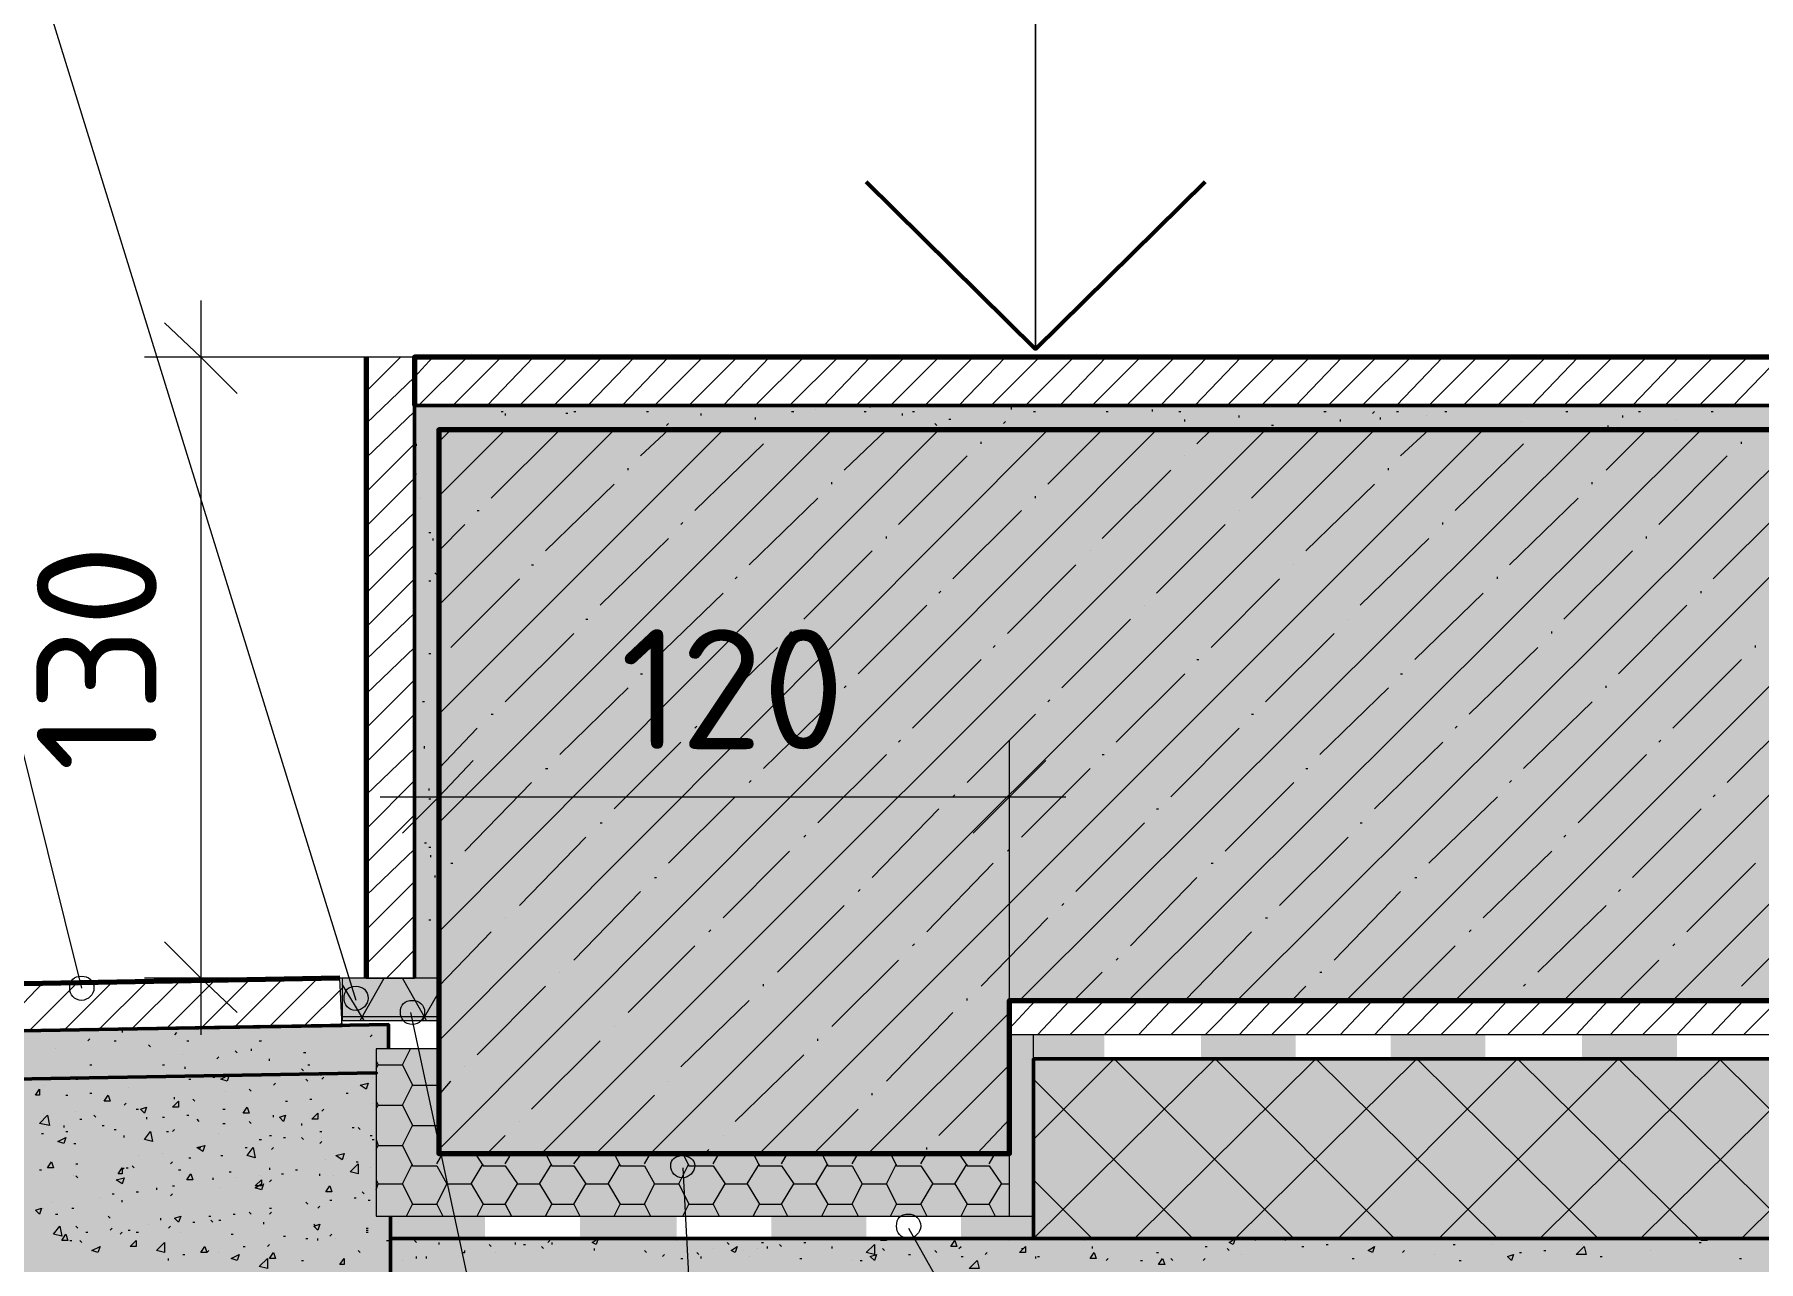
# Model space of a CAD drawing. Header units: millimetres. Extents: x -84737 to 172119, y -43083 to 59399.
# Drawn here: x -75703 to -72084, y -26294 to -23719 of the extents above; entities that cross this region are included whole.
import ezdxf

# ---------------------------------------------------------------- set-up
doc = ezdxf.new("R2010")
doc.units = ezdxf.units.MM
doc.layers.add('PDF _Геометрия', color=7, linetype='Continuous')
doc.layers.add('PDF _Текст', color=7, linetype='Continuous')
doc.layers.add('PDF _Сплошная заливка', color=7, linetype='Continuous', true_color=0xffffff)
doc.styles.add('PDF ISOCPEUR', font='isocpeur.ttf')

msp = doc.modelspace()

# ---------------------------------------------------------------- hatches: boundary and pattern name
at = {"layer": 'PDF _Сплошная заливка', "transparency": 33554559}
for points in [[(-74854.4, -24548.2), (-65864.4, -24548.2), (-65864.4, -24497.4), (-74905.2, -24497.4), (-74905.2, -25699.5), (-74854.4, -25699.5)], [(-73656.6, -25746), (-65864.4, -25746), (-65864.4, -24548.2), (-74854.4, -24548.2), (-74854.4, -26067.7), (-73656.6, -26067.7)], [(-77677.5, -25940.7), (-76450.1, -25919.6), (-76208.8, -25915.3), (-75226.8, -25898.4), (-74985.6, -25898.4), (-74985.6, -25847.6), (-74960.2, -25847.6), (-74960.2, -25796.8), (-75205.7, -25796.8), (-75451.2, -25801.1), (-75700.9, -25805.3), (-76191.9, -25813.7), (-76441.6, -25818), (-76932.6, -25826.4), (-77182.3, -25830.7), (-77427.8, -25834.9), (-77677.5, -25839.1)], [(-73656.6, -26067.7), (-74854.4, -26067.7), (-74854.4, -25847.6), (-74985.6, -25847.6), (-74985.6, -26198.9), (-73656.6, -26198.9)], [(-65864.4, -26000), (-65864.4, -25868.8), (-73605.8, -25868.8), (-73605.8, -26245.5), (-65974.4, -26241.2), (-65999.8, -26228.5), (-66012.5, -26224.3), (-65716.3, -26076.2), (-65712, -26071.9), (-65855.9, -26000)], [(-74956, -26198.9), (-74985.6, -26198.9), (-74985.6, -25898.4), (-75226.8, -25898.4), (-76208.8, -25915.3), (-76450.1, -25919.6), (-77677.5, -25940.7), (-77677.5, -26397.8), (-74956, -26397.8)], [(-65864.4, -26296.3), (-65966, -26245.5), (-74956, -26245.5), (-74956, -26397.8), (-65864.4, -26397.8)]]:
    msp.add_hatch(color=256, dxfattribs=at).paths.add_polyline_path(points)

# ---------------------------------------------------------------- linework, layer by layer
at = {"layer": 'PDF _Геометрия', "lineweight": 9}
for points in [[(-75027.9, -25746), (-76534.7, -20878.6), (-80534.5, -20878.6)], [(-75603.5, -25720.6), (-76534.7, -21979), (-80534.5, -21979)], [(-75353.8, -24277.3), (-75353.8, -25818)], [(-74854.4, -24395.8), (-75353.8, -24395.8), (-75472.3, -24395.8)], [(-75006.7, -24535.5), (-74905.2, -24438.2), (-74867.1, -24395.8)], [(-75006.7, -24467.8), (-74934.8, -24395.8)], [(-74905.2, -24395.8), (-75006.7, -24395.8)], [(-74896.7, -24497.4), (-74795.1, -24395.8)], [(-74824.7, -24497.4), (-74723.2, -24395.8)], [(-74752.8, -24497.4), (-74655.4, -24395.8)], [(-74685.1, -24497.4), (-74583.5, -24395.8)], [(-74613.1, -24497.4), (-74511.5, -24395.8)], [(-74541.2, -24497.4), (-74443.8, -24395.8)], [(-74469.2, -24497.4), (-74371.9, -24395.8)], [(-74401.5, -24497.4), (-74299.9, -24395.8)], [(-74329.5, -24497.4), (-74228, -24395.8)], [(-74257.6, -24497.4), (-74160.2, -24395.8)], [(-74189.9, -24497.4), (-74088.3, -24395.8)], [(-74117.9, -24497.4), (-74016.3, -24395.8)], [(-74046, -24497.4), (-73948.6, -24395.8)], [(-73978.2, -24497.4), (-73876.7, -24395.8)], [(-73906.3, -24497.4), (-73804.7, -24395.8)], [(-73834.3, -24497.4), (-73732.7, -24395.8)], [(-73762.4, -24497.4), (-73665, -24395.8)], [(-73694.7, -24497.4), (-73593.1, -24395.8)], [(-73622.7, -24497.4), (-73521.1, -24395.8)], [(-73550.7, -24497.4), (-73453.4, -24395.8)], [(-73483, -24497.4), (-73381.4, -24395.8)], [(-73411.1, -24497.4), (-73309.5, -24395.8)], [(-73339.1, -24497.4), (-73241.8, -24395.8)], [(-73267.2, -24497.4), (-73169.8, -24395.8)], [(-73199.4, -24497.4), (-73097.9, -24395.8)], [(-73127.5, -24497.4), (-73025.9, -24395.8)], [(-73055.5, -24497.4), (-72958.2, -24395.8)], [(-72987.8, -24497.4), (-72886.2, -24395.8)], [(-72915.9, -24497.4), (-72814.3, -24395.8)], [(-72843.9, -24497.4), (-72746.6, -24395.8)], [(-72776.2, -24497.4), (-72674.6, -24395.8)], [(-72704.2, -24497.4), (-72602.6, -24395.8)], [(-72632.3, -24497.4), (-72530.7, -24395.8)], [(-72560.3, -24497.4), (-72463, -24395.8)], [(-72492.6, -24497.4), (-72391, -24395.8)], [(-72420.6, -24497.4), (-72319.1, -24395.8)], [(-72348.7, -24497.4), (-72251.3, -24395.8)], [(-72281, -24497.4), (-72179.4, -24395.8)], [(-72209, -24497.4), (-72107.4, -24395.8)], [(-72137.1, -24497.4), (-72039.7, -24395.8)], [(-74854.4, -24548.2), (-74854.4, -25699.5), (-74905.2, -25699.5), (-74905.2, -24497.4), (-65864.4, -24497.4)], [(-74655.4, -24497.4), (-74655.4, -24497.4)], [(-74642.7, -24497.4), (-74647, -24497.4)], [(-73948.6, -24501.7), (-73948.6, -24497.4)], [(-75006.7, -24607.5), (-74905.2, -24510.1)], [(-74723.2, -24510.1), (-74718.9, -24510.1)], [(-74714.7, -24514.3), (-74714.7, -24518.6)], [(-74583.5, -24514.3), (-74587.7, -24514.3)], [(-74570.8, -24510.1), (-74566.6, -24510.1)], [(-74418.4, -24510.1), (-74414.2, -24510.1)], [(-74371.9, -24535.5), (-74376.1, -24539.7)], [(-74304.1, -24514.3), (-74304.1, -24518.6)], [(-74189.9, -24522.8), (-74189.9, -24527)], [(-74113.7, -24510.1), (-74109.4, -24510.1)], [(-74062.9, -24505.9), (-74062.9, -24505.9)], [(-73961.3, -24510.1), (-73957.1, -24510.1)], [(-73880.9, -24518.6), (-73880.9, -24514.3)], [(-73859.7, -24510.1), (-73855.5, -24510.1)], [(-73808.9, -24539.7), (-73813.2, -24535.5)], [(-73779.3, -24527), (-73783.5, -24527)], [(-73665, -24531.3), (-73669.3, -24535.5)], [(-73652.3, -24505.9), (-73652.3, -24501.7)], [(-73605.8, -24510.1), (-73601.5, -24510.1)], [(-73453.4, -24510.1), (-73449.2, -24510.1)], [(-73356, -24510.1), (-73356, -24505.9)], [(-73301, -24510.1), (-73296.8, -24510.1)], [(-73301, -24510.1), (-73301, -24510.1)], [(-73288.3, -24531.3), (-73288.3, -24527)], [(-73174, -24522.8), (-73174, -24518.6)], [(-72996.3, -24510.1), (-72992, -24510.1)], [(-72962.4, -24527), (-72962.4, -24531.3)], [(-72890.5, -24510.1), (-72894.7, -24514.3)], [(-72877.8, -24527), (-72877.8, -24522.8)], [(-72843.9, -24510.1), (-72839.7, -24510.1)], [(-72780.4, -24518.6), (-72780.4, -24518.6)], [(-72742.3, -24510.1), (-72738.1, -24510.1)], [(-72581.5, -24531.3), (-72581.5, -24531.3)], [(-72488.4, -24510.1), (-72484.1, -24510.1)], [(-72369.9, -24518.6), (-72369.9, -24522.8)], [(-72336, -24510.1), (-72331.8, -24510.1)], [(-72255.6, -24527), (-72255.6, -24527)], [(-72183.6, -24510.1), (-72179.4, -24510.1)], [(-74854.4, -24687.9), (-74714.7, -24548.2)], [(-74854.4, -24916.4), (-74486.1, -24548.2)], [(-74854.4, -25145), (-74257.6, -24548.2)], [(-74854.4, -25373.6), (-74029, -24548.2)], [(-74854.4, -25602.1), (-73804.7, -24548.2)], [(-74854.4, -25830.7), (-73576.1, -24548.2)], [(-74854.4, -26059.2), (-73347.6, -24548.2)], [(-74854.4, -24573.6), (-74829, -24548.2)], [(-74744.3, -24548.2), (-74744.3, -24544)], [(-74744.3, -24692.1), (-74600.4, -24548.2)], [(-74638.5, -26067.7), (-73119, -24548.2)], [(-74431.1, -24603.2), (-74371.9, -24548.2)], [(-74422.7, -26088.9), (-74410, -26067.7), (-72890.5, -24548.2)], [(-74181.4, -26067.7), (-72661.9, -24548.2)], [(-74143.3, -24548.2), (-74143.3, -24548.2)], [(-74003.6, -24632.9), (-73914.7, -24548.2)], [(-73690.4, -24548.2), (-73690.4, -24548.2)], [(-73635.4, -25746), (-72433.3, -24548.2)], [(-73576.1, -24662.5), (-73461.9, -24548.2)], [(-73406.8, -25746), (-72204.8, -24548.2)], [(-73262.9, -24577.8), (-73233.3, -24548.2)], [(-73178.3, -25746), (-71976.2, -24548.2)], [(-73148.6, -24692.1), (-73004.7, -24548.2)], [(-73102.1, -24539.7), (-73106.3, -24539.7)], [(-73030.1, -24548.2), (-73030.1, -24548.2)], [(-72949.7, -25746), (-71751.9, -24548.2)], [(-72835.4, -24603.2), (-72776.2, -24548.2)], [(-72721.2, -25746), (-71523.3, -24548.2)], [(-72547.6, -24548.2), (-72547.6, -24548.2)], [(-72492.6, -25746), (-71294.8, -24548.2)], [(-72403.7, -24632.9), (-72319.1, -24548.2)], [(-72399.5, -24544), (-72399.5, -24539.7)], [(-72264, -25746), (-71066.2, -24548.2)], [(-72103.2, -24548.2), (-72103.2, -24548.2)], [(-72090.5, -24548.2), (-72090.5, -24548.2)], [(-75006.7, -24679.4), (-74905.2, -24577.8)], [(-74900.9, -24582.1), (-74900.9, -24577.8)], [(-74316.8, -24717.5), (-74172.9, -24577.8)], [(-73889.3, -24747.1), (-73745.4, -24603.2)], [(-73715.8, -24577.8), (-73715.8, -24573.6)], [(-73288.3, -24603.2), (-73288.3, -24603.2)], [(-72721.2, -24717.5), (-72577.3, -24577.8)], [(-72293.7, -24747.1), (-72149.8, -24603.2)], [(-72120.1, -24577.8), (-72120.1, -24573.6)], [(-74900.9, -24641.3), (-74905.2, -24641.3)], [(-74456.5, -24632.9), (-74456.5, -24628.6)], [(-73461.9, -24776.8), (-73318, -24632.9)], [(-72860.8, -24632.9), (-72860.8, -24628.6)], [(-75006.7, -24751.4), (-74905.2, -24649.8)], [(-74630, -24802.2), (-74486.1, -24662.5)], [(-74029, -24662.5), (-74029, -24658.3)], [(-73034.4, -24802.2), (-72890.5, -24662.5)], [(-72433.3, -24662.5), (-72433.3, -24658.3)], [(-74892.5, -24692.1), (-74892.5, -24692.1)], [(-74202.6, -24831.8), (-74058.7, -24692.1)], [(-73601.5, -24692.1), (-73601.5, -24687.9)], [(-72606.9, -24831.8), (-72463, -24692.1)], [(-75006.7, -24819.1), (-74905.2, -24721.7)], [(-74854.4, -24802.2), (-74799.4, -24747.1)], [(-74774, -24717.5), (-74769.7, -24717.5)], [(-74346.5, -24747.1), (-74342.2, -24742.9)], [(-73775.1, -24861.4), (-73631.2, -24717.5)], [(-73347.6, -24891), (-73203.7, -24747.1)], [(-73174, -24717.5), (-73174, -24717.5)], [(-72746.6, -24747.1), (-72746.6, -24742.9)], [(-72179.4, -24861.4), (-72035.5, -24717.5)], [(-74875.5, -24764.1), (-74871.3, -24764.1)], [(-74867.1, -24776.8), (-74867.1, -24781)], [(-74515.8, -24916.4), (-74371.9, -24776.8)], [(-73914.7, -24776.8), (-73914.7, -24772.5)], [(-72920.1, -24916.4), (-72776.2, -24776.8)], [(-72319.1, -24776.8), (-72319.1, -24772.5)], [(-75006.7, -24891), (-74905.2, -24789.5)], [(-74854.4, -24819.1), (-74854.4, -25318.5), (-74854.4, -25437.1)], [(-74088.3, -24946.1), (-73944.4, -24802.2)], [(-73487.3, -24802.2), (-73487.3, -24802.2)], [(-72492.6, -24946.1), (-72348.7, -24802.2)], [(-75006.7, -24963), (-74905.2, -24861.4)], [(-74858.6, -24853), (-74862.8, -24848.7)], [(-74829, -25005.3), (-74685.1, -24861.4)], [(-74659.7, -24831.8), (-74655.4, -24831.8)], [(-74232.2, -24861.4), (-74228, -24857.2)], [(-73660.8, -24975.7), (-73516.9, -24831.8)], [(-73233.3, -25005.3), (-73089.4, -24861.4)], [(-73059.8, -24831.8), (-73059.8, -24831.8)], [(-72632.3, -24861.4), (-72632.3, -24857.2)], [(-74875.5, -24865.7), (-74871.3, -24865.7)], [(-74401.5, -25030.7), (-74257.6, -24891)], [(-73804.7, -24891), (-73800.5, -24886.8)], [(-72805.8, -25030.7), (-72661.9, -24891)], [(-72204.8, -24891), (-72204.8, -24886.8)], [(-75006.7, -25030.7), (-74905.2, -24933.4)], [(-73974, -25060.4), (-73830.1, -24916.4)], [(-73373, -24916.4), (-73373, -24916.4)], [(-72378.3, -25060.4), (-72234.4, -24916.4)], [(-74545.4, -24946.1), (-74541.2, -24946.1)], [(-73546.5, -25090), (-73402.6, -24946.1)], [(-72945.5, -24946.1), (-72945.5, -24946.1)], [(-75006.7, -25102.7), (-74905.2, -25005.3)], [(-74714.7, -25119.6), (-74570.8, -24975.7)], [(-74287.2, -25145), (-74143.3, -25005.3)], [(-74117.9, -24975.7), (-74113.7, -24971.5)], [(-73690.4, -25005.3), (-73686.2, -25001.1)], [(-73119, -25119.6), (-72975.1, -24975.7)], [(-72691.5, -25145), (-72547.6, -25005.3)], [(-72518, -24975.7), (-72518, -24971.5)], [(-72090.5, -25005.3), (-72090.5, -25001.1)], [(-74875.5, -25018), (-74871.3, -25018)], [(-74854.4, -25030.7), (-74854.4, -25030.7)], [(-73859.7, -25174.6), (-73715.8, -25030.7)], [(-73262.9, -25030.7), (-73258.7, -25030.7)], [(-72264, -25174.6), (-72120.1, -25030.7)], [(-75006.7, -25174.6), (-74905.2, -25073)], [(-74905.2, -25047.7), (-74905.2, -25051.9)], [(-74431.1, -25060.4), (-74426.9, -25060.4)], [(-73432.2, -25204.3), (-73288.3, -25060.4)], [(-72835.4, -25060.4), (-72831.2, -25060.4)], [(-74600.4, -25229.7), (-74456.5, -25090)], [(-74003.6, -25090), (-73999.4, -25085.7)], [(-73004.7, -25229.7), (-72860.8, -25090)], [(-72403.7, -25090), (-72403.7, -25085.7)], [(-75006.7, -25246.6), (-74905.2, -25145)], [(-74884, -25119.6), (-74888.2, -25119.6)], [(-74744.3, -25145), (-74740.1, -25145)], [(-74172.9, -25259.3), (-74029, -25119.6)], [(-73745.4, -25288.9), (-73601.5, -25145)], [(-73576.1, -25119.6), (-73571.9, -25115.4)], [(-73148.6, -25145), (-73144.4, -25145)], [(-72577.3, -25259.3), (-72433.3, -25119.6)], [(-72149.8, -25288.9), (-72005.9, -25145)], [(-74854.4, -25259.3), (-74774, -25174.6)], [(-74316.8, -25174.6), (-74312.6, -25170.4)], [(-73318, -25318.5), (-73174, -25174.6)], [(-72721.2, -25174.6), (-72716.9, -25170.4)], [(-75006.7, -25314.3), (-74905.2, -25217)], [(-74884, -25217), (-74884, -25212.7)], [(-74486.1, -25343.9), (-74346.5, -25204.3)], [(-73889.3, -25204.3), (-73885.1, -25200)], [(-73656.6, -25818), (-73656.6, -25318.5), (-73656.6, -25200)], [(-72890.5, -25343.9), (-72746.6, -25204.3)], [(-72293.7, -25204.3), (-72289.4, -25200)], [(-74630, -25259.3), (-74625.8, -25259.3)], [(-74058.7, -25373.6), (-73914.7, -25229.7)], [(-73631.2, -25403.2), (-73487.3, -25259.3)], [(-73461.9, -25229.7), (-73457.6, -25229.7)], [(-73034.4, -25259.3), (-73030.1, -25259.3)], [(-72463, -25373.6), (-72319.1, -25229.7)], [(-75006.7, -25386.3), (-74905.2, -25284.7)], [(-74799.4, -25432.8), (-74659.7, -25288.9)], [(-74202.6, -25288.9), (-74198.3, -25284.7)], [(-73203.7, -25432.8), (-73059.8, -25288.9)], [(-72606.9, -25288.9), (-72602.6, -25284.7)], [(-74977.1, -25318.5), (-73538, -25318.5)], [(-74875.5, -25301.6), (-74875.5, -25305.8)], [(-74875.5, -25322.8), (-74871.3, -25322.8)], [(-74371.9, -25458.2), (-74232.2, -25318.5)], [(-73775.1, -25318.5), (-73770.8, -25314.3)], [(-72776.2, -25458.2), (-72632.3, -25318.5)], [(-72179.4, -25318.5), (-72175.2, -25314.3)], [(-75006.7, -25458.2), (-74905.2, -25356.6)], [(-73944.4, -25487.8), (-73804.7, -25343.9)], [(-73347.6, -25343.9), (-73343.3, -25343.9)], [(-72348.7, -25487.8), (-72204.8, -25343.9)], [(-74685.1, -25547.1), (-74545.4, -25403.2)], [(-74515.8, -25373.6), (-74511.5, -25373.6)], [(-74088.3, -25403.2), (-74084, -25399)], [(-73516.9, -25517.5), (-73373, -25373.6)], [(-73089.4, -25547.1), (-72945.5, -25403.2)], [(-72920.1, -25373.6), (-72915.9, -25373.6)], [(-72492.6, -25403.2), (-72488.4, -25399)], [(-75006.7, -25525.9), (-74905.2, -25428.6)], [(-74879.8, -25415.9), (-74884, -25415.9)], [(-74875.5, -25424.4), (-74871.3, -25424.4)], [(-74257.6, -25572.5), (-74117.9, -25432.8)], [(-73660.8, -25432.8), (-73656.6, -25428.6)], [(-72661.9, -25572.5), (-72518, -25432.8)], [(-74871.3, -25445.5), (-74871.3, -25441.3)], [(-74829, -25458.2), (-74824.7, -25458.2)], [(-73830.1, -25602.1), (-73690.4, -25458.2)], [(-73233.3, -25458.2), (-73229.1, -25458.2)], [(-72234.4, -25602.1), (-72090.5, -25458.2)], [(-75006.7, -25597.9), (-74905.2, -25496.3)], [(-74862.8, -25483.6), (-74862.8, -25487.8)], [(-74401.5, -25487.8), (-74397.3, -25487.8)], [(-73402.6, -25631.7), (-73262.9, -25487.8)], [(-72805.8, -25487.8), (-72801.6, -25487.8)], [(-74570.8, -25661.4), (-74431.1, -25517.5)], [(-74143.3, -25686.8), (-74003.6, -25547.1)], [(-73974, -25517.5), (-73969.8, -25513.2)], [(-73546.5, -25547.1), (-73542.3, -25542.9)], [(-72975.1, -25661.4), (-72835.4, -25517.5)], [(-72547.6, -25686.8), (-72403.7, -25547.1)], [(-72378.3, -25517.5), (-72374.1, -25513.2)], [(-75006.7, -25669.8), (-74905.2, -25568.3)], [(-74875.5, -25576.7), (-74871.3, -25576.7)], [(-74714.7, -25572.5), (-74714.7, -25572.5)], [(-73715.8, -25716.4), (-73576.1, -25572.5)], [(-73119, -25572.5), (-73114.8, -25572.5)], [(-72120.1, -25716.4), (-71976.2, -25572.5)], [(-74854.4, -25716.4), (-74744.3, -25602.1)], [(-74287.2, -25602.1), (-74283, -25597.9)], [(-73288.3, -25746), (-73148.6, -25602.1)], [(-72691.5, -25602.1), (-72687.3, -25597.9)], [(-74964.4, -25699.5), (-74905.2, -25640.2)], [(-74456.5, -25771.4), (-74316.8, -25631.7)], [(-73859.7, -25631.7), (-73855.5, -25627.5)], [(-73432.2, -25661.4), (-73428, -25657.1)], [(-72835.4, -25746), (-72721.2, -25631.7)], [(-72264, -25631.7), (-72259.8, -25627.5)], [(-74600.4, -25686.8), (-74600.4, -25686.8)], [(-74029, -25801.1), (-73889.3, -25661.4)], [(-73521.1, -25746), (-73461.9, -25686.8)], [(-73004.7, -25686.8), (-73000.5, -25686.8)], [(-72378.3, -25746), (-72293.7, -25661.4)], [(-77677.5, -25843.4), (-75057.5, -25801.1), (-75061.8, -25699.5)], [(-75785.5, -25813.7), (-75684, -25707.9)], [(-75713.6, -25809.5), (-75612, -25707.9)], [(-75641.6, -25809.5), (-75540.1, -25707.9)], [(-75569.7, -25809.5), (-75468.1, -25707.9)], [(-75497.7, -25805.3), (-75396.1, -25703.7)], [(-74854.4, -25699.5), (-75353.8, -25699.5), (-75472.3, -25699.5)], [(-75425.8, -25805.3), (-75324.2, -25703.7)], [(-75353.8, -25805.3), (-75252.2, -25703.7)], [(-75281.9, -25801.1), (-75180.3, -25699.5)], [(-75209.9, -25801.1), (-75108.3, -25699.5)], [(-75138, -25801.1), (-75057.5, -25720.6)], [(-75011, -25788.4), (-75057.5, -25712.2)], [(-75019.4, -25788.4), (-74968.7, -25699.5)], [(-75006.7, -25699.5), (-74905.2, -25699.5)], [(-74879.8, -25788.4), (-74930.6, -25699.5)], [(-74888.2, -25788.4), (-74854.4, -25729.1)], [(-74774, -25860.3), (-74630, -25716.4)], [(-74172.9, -25716.4), (-74172.9, -25712.2)], [(-73064, -25746), (-73034.4, -25716.4)], [(-72577.3, -25716.4), (-72573, -25712.2)], [(-74346.5, -25885.7), (-74202.6, -25746)], [(-73745.4, -25746), (-73745.4, -25741.8)], [(-73656.6, -25805.3), (-73601.5, -25746)], [(-73597.3, -25818), (-73529.6, -25746)], [(-73529.6, -25818), (-73457.6, -25746)], [(-73457.6, -25818), (-73385.7, -25746)], [(-73385.7, -25818), (-73318, -25746)], [(-73318, -25818), (-73246, -25746)], [(-73246, -25818), (-73174, -25746)], [(-73174, -25818), (-73106.3, -25746)], [(-73106.3, -25818), (-73034.4, -25746)], [(-73034.4, -25818), (-72962.4, -25746)], [(-72962.4, -25818), (-72894.7, -25746)], [(-72890.5, -25818), (-72822.7, -25746)], [(-72822.7, -25818), (-72750.8, -25746)], [(-72750.8, -25818), (-72678.8, -25746)], [(-72678.8, -25818), (-72611.1, -25746)], [(-72611.1, -25818), (-72539.2, -25746)], [(-72606.9, -25746), (-72606.9, -25746)], [(-72539.2, -25818), (-72467.2, -25746)], [(-72467.2, -25818), (-72399.5, -25746)], [(-72395.3, -25818), (-72327.5, -25746)], [(-72327.5, -25818), (-72255.6, -25746)], [(-72255.6, -25818), (-72187.9, -25746)], [(-72183.6, -25818), (-72115.9, -25746)], [(-72149.8, -25746), (-72145.5, -25741.8)], [(-72115.9, -25818), (-72043.9, -25746)], [(-74913.6, -25771.4), (-74316.8, -28552.2), (-74532.7, -28552.2), (-80534.5, -28552.2)], [(-75066, -25801.1), (-75057.5, -25792.6)], [(-75057.5, -25779.9), (-74854.4, -25779.9)], [(-74486.1, -25801.1), (-74486.1, -25801.1)], [(-73952.8, -26067.7), (-73656.6, -25771.4)], [(-73914.7, -25915.3), (-73775.1, -25771.4)], [(-75586.6, -25826.4), (-75590.8, -25830.7)], [(-75535.8, -25830.7), (-75531.6, -25830.7)], [(-75518.9, -25809.5), (-75518.9, -25813.7)], [(-75404.6, -25813.7), (-75408.8, -25818)], [(-75383.4, -25830.7), (-75379.2, -25830.7)], [(-75231.1, -25830.7), (-75226.8, -25830.7)], [(-74994, -25818), (-74998.3, -25822.2)], [(-65864.4, -25818), (-73656.6, -25818), (-73656.6, -26067.7), (-74854.4, -26067.7)], [(-74659.7, -25974.6), (-74515.8, -25830.7)], [(-74058.7, -25830.7), (-74058.7, -25826.4)], [(-73656.6, -26198.9), (-73605.8, -26198.9), (-73605.8, -25818)], [(-75658.6, -25847.6), (-75658.6, -25847.6)], [(-75459.6, -25843.4), (-75463.9, -25839.1)], [(-75391.9, -25860.3), (-75391.9, -25860.3)], [(-75315.7, -25864.5), (-75320, -25868.8)], [(-75277.6, -25856.1), (-75281.9, -25851.8)], [(-75248, -25847.6), (-75248, -25851.8)], [(-75209.9, -25873), (-75209.9, -25868.8)], [(-75133.7, -25856.1), (-75138, -25856.1)], [(-74985.6, -25873), (-74981.4, -25881.5), (-74930.6, -25881.5), (-74913.6, -25847.6)], [(-74985.6, -25847.6), (-74985.6, -26198.9), (-73656.6, -26198.9), (-73656.6, -26067.7)], [(-74232.2, -26000), (-74088.3, -25860.3)], [(-73605.8, -25868.8), (-65864.4, -25868.8)], [(-75586.6, -25881.5), (-75582.4, -25881.5)], [(-75434.2, -25881.5), (-75430, -25881.5)], [(-75387.7, -25885.7), (-75387.7, -25889.9)], [(-75328.4, -25906.9), (-75324.2, -25906.9)], [(-75138, -25894.2), (-75142.2, -25889.9)], [(-75129.5, -25881.5), (-75125.3, -25881.5)], [(-75104.1, -25902.6), (-75099.9, -25902.6)], [(-75099.9, -25911.1), (-75095.6, -25906.9)], [(-74994, -25906.9), (-74994, -25906.9)], [(-74985.6, -25889.9), (-74981.4, -25881.5)], [(-74930.6, -25881.5), (-74909.4, -25923.8), (-74858.6, -25923.8), (-74854.4, -25928)], [(-74799.4, -25885.7), (-74799.4, -25885.7)], [(-73804.7, -26029.6), (-73660.8, -25885.7)], [(-75684, -25923.8), (-75684, -25923.8)], [(-75637.4, -25945), (-75633.2, -25945)], [(-75616.2, -25911.1), (-75612, -25911.1)], [(-75586.6, -25940.7), (-75582.4, -25940.7)], [(-75506.2, -25928), (-75506.2, -25928)], [(-75379.2, -25911.1), (-75375, -25911.1)], [(-75303, -25936.5), (-75303, -25936.5)], [(-75252.2, -25932.3), (-75248, -25936.5)], [(-75201.4, -25923.8), (-75197.2, -25919.6)], [(-75133.7, -25911.1), (-75129.5, -25915.3)], [(-75049.1, -25940.7), (-75044.8, -25940.7)], [(-74985.6, -25957.7), (-74981.4, -25966.1), (-74930.6, -25966.1), (-74909.4, -25923.8)], [(-74858.6, -25923.8), (-74854.4, -25915.3)], [(-74854.4, -25945), (-74829, -25915.3)], [(-74524.2, -26067.7), (-74401.5, -25945)], [(-74371.9, -25915.3), (-74371.9, -25915.3)], [(-73944.4, -25945), (-73944.4, -25940.7)], [(-75684, -25983.1), (-75684, -25983.1)], [(-75616.2, -25978.8), (-75616.2, -25978.8)], [(-75514.7, -25966.1), (-75510.4, -25961.9)], [(-75489.3, -25974.6), (-75485, -25974.6)], [(-75408.8, -25953.4), (-75408.8, -25949.2)], [(-75370.7, -25953.4), (-75366.5, -25957.7)], [(-75307.3, -25974.6), (-75303, -25974.6)], [(-75176, -25957.7), (-75171.8, -25957.7)], [(-75125.3, -25953.4), (-75121, -25953.4)], [(-75099.9, -25978.8), (-75095.6, -25974.6)], [(-74994, -25961.9), (-74994, -25961.9)], [(-74985.6, -25974.6), (-74981.4, -25966.1)], [(-74930.6, -25966.1), (-74909.4, -26008.4), (-74858.6, -26008.4), (-74854.4, -26012.7)], [(-74067.1, -26067.7), (-73974, -25974.6)], [(-75641.6, -26008.4), (-75641.6, -26012.7)], [(-75607.8, -25995.7), (-75603.5, -25995.7)], [(-75578.1, -25987.3), (-75573.9, -25991.5)], [(-75561.2, -26008.4), (-75557, -26008.4)], [(-75535.8, -26016.9), (-75531.6, -26016.9)], [(-75468.1, -25991.5), (-75468.1, -25995.7)], [(-75434.2, -25991.5), (-75430, -25991.5)], [(-75413.1, -26021.1), (-75408.8, -26016.9)], [(-75383.4, -25987.3), (-75379.2, -25987.3)], [(-75362.3, -25995.7), (-75358.1, -26000)], [(-75307.3, -26004.2), (-75303, -26004.2)], [(-75252.2, -26000), (-75248, -26004.2)], [(-75201.4, -25991.5), (-75201.4, -25987.3)], [(-75142.2, -26004.2), (-75142.2, -26008.4)], [(-75036.4, -26012.7), (-75032.1, -26012.7)], [(-75023.7, -26012.7), (-75019.4, -26016.9)], [(-74985.6, -26038.1), (-74981.4, -26050.8), (-74930.6, -26050.8), (-74909.4, -26008.4)], [(-74858.6, -26008.4), (-74854.4, -26000)], [(-74685.1, -26000), (-74685.1, -26000)], [(-73724.3, -26067.7), (-73656.6, -25995.7)], [(-75688.2, -26025.4), (-75684, -26025.4)], [(-75637.4, -26021.1), (-75633.2, -26021.1)], [(-75620.5, -26046.5), (-75616.2, -26046.5)], [(-75514.7, -26033.8), (-75514.7, -26029.6)], [(-75425.8, -26021.1), (-75421.5, -26021.1)], [(-75358.1, -26055), (-75353.8, -26055)], [(-75315.7, -26025.4), (-75315.7, -26025.4)], [(-75260.7, -26055), (-75256.5, -26055)], [(-75231.1, -26038.1), (-75226.8, -26038.1)], [(-75209.9, -26029.6), (-75205.7, -26029.6)], [(-75205.7, -26059.2), (-75201.4, -26055)], [(-75180.3, -26033.8), (-75176, -26033.8)], [(-75142.2, -26033.8), (-75138, -26038.1)], [(-75104.1, -26021.1), (-75099.9, -26021.1)], [(-75104.1, -26046.5), (-75099.9, -26042.3)], [(-75099.9, -26033.8), (-75099.9, -26033.8)], [(-74998.3, -26029.6), (-74994, -26029.6)], [(-74994, -26038.1), (-74989.8, -26038.1)], [(-74985.6, -26059.2), (-74981.4, -26050.8)], [(-74930.6, -26050.8), (-74909.4, -26093.1), (-74858.6, -26093.1), (-74837.4, -26131.2), (-74786.7, -26131.2), (-74761.3, -26088.9)], [(-74752.8, -26067.7), (-74714.7, -26029.6)], [(-74257.6, -26029.6), (-74257.6, -26029.6)], [(-73830.1, -26059.2), (-73830.1, -26055)], [(-75616.2, -26088.9), (-75612, -26088.9)], [(-75485, -26071.9), (-75485, -26071.9)], [(-75434.2, -26067.7), (-75434.2, -26067.7)], [(-75417.3, -26088.9), (-75413.1, -26084.6)], [(-75379.2, -26076.2), (-75375, -26076.2)], [(-75311.5, -26071.9), (-75307.3, -26071.9)], [(-75091.4, -26080.4), (-75091.4, -26080.4)], [(-75027.9, -26084.6), (-75023.7, -26084.6)], [(-74985.6, -26122.7), (-74981.4, -26131.2), (-74930.6, -26131.2), (-74909.4, -26088.9)], [(-74858.6, -26088.9), (-74845.9, -26067.7)], [(-74778.2, -26067.7), (-74761.3, -26093.1), (-74714.7, -26093.1), (-74689.3, -26131.2), (-74642.7, -26131.2), (-74617.4, -26088.9)], [(-74714.7, -26088.9), (-74702, -26067.7)], [(-74630, -26067.7), (-74617.4, -26093.1), (-74570.8, -26093.1), (-74545.4, -26131.2), (-74498.8, -26131.2), (-74473.4, -26088.9)], [(-74570.8, -26088.9), (-74553.9, -26067.7)], [(-74486.1, -26067.7), (-74473.4, -26093.1), (-74422.7, -26093.1), (-74401.5, -26131.2), (-74350.7, -26131.2), (-74329.5, -26088.9)], [(-74342.2, -26067.7), (-74329.5, -26093.1), (-74278.7, -26093.1), (-74253.3, -26131.2), (-74206.8, -26131.2), (-74181.4, -26088.9)], [(-74295.7, -26067.7), (-74287.2, -26059.2)], [(-74278.7, -26088.9), (-74266, -26067.7)], [(-74194.1, -26067.7), (-74181.4, -26093.1), (-74134.8, -26093.1), (-74109.4, -26131.2), (-74062.9, -26131.2), (-74037.5, -26088.9)], [(-74134.8, -26088.9), (-74122.1, -26067.7)], [(-74050.2, -26067.7), (-74037.5, -26093.1), (-73986.7, -26093.1), (-73965.5, -26131.2), (-73914.7, -26131.2), (-73893.6, -26088.9)], [(-73986.7, -26088.9), (-73974, -26067.7)], [(-73906.3, -26067.7), (-73893.6, -26093.1), (-73842.8, -26093.1), (-73817.4, -26131.2), (-73770.8, -26131.2), (-73745.4, -26088.9)], [(-73842.8, -26088.9), (-73830.1, -26067.7)], [(-73762.4, -26067.7), (-73745.4, -26093.1), (-73698.9, -26093.1), (-73673.5, -26131.2), (-73656.6, -26131.2)], [(-73698.9, -26088.9), (-73686.2, -26067.7)], [(-74342.2, -26097.3), (-74164.5, -29466.5), (-74532.7, -29466.5), (-80534.5, -29466.5)], [(-75692.4, -26101.6), (-75688.2, -26101.6)], [(-75620.5, -26114.3), (-75620.5, -26114.3)], [(-75616.2, -26093.1), (-75616.2, -26093.1)], [(-75616.2, -26114.3), (-75612, -26118.5)], [(-75518.9, -26101.6), (-75514.7, -26097.3)], [(-75510.4, -26097.3), (-75506.2, -26097.3)], [(-75497.7, -26093.1), (-75493.5, -26097.3)], [(-75400.4, -26101.6), (-75396.1, -26101.6)], [(-75328.4, -26118.5), (-75328.4, -26122.7)], [(-75294.6, -26105.8), (-75290.3, -26105.8)], [(-75281.9, -26118.5), (-75281.9, -26118.5)], [(-75231.1, -26114.3), (-75231.1, -26114.3)], [(-75209.9, -26097.3), (-75209.9, -26101.6)], [(-75209.9, -26127), (-75205.7, -26122.7)], [(-75184.5, -26110), (-75180.3, -26110)], [(-75154.9, -26101.6), (-75150.7, -26101.6)], [(-75104.1, -26114.3), (-75104.1, -26110)], [(-75074.5, -26114.3), (-75074.5, -26114.3)], [(-74998.3, -26097.3), (-74998.3, -26097.3)], [(-75565.4, -26160.8), (-75565.4, -26160.8)], [(-75540.1, -26152.4), (-75535.8, -26152.4)], [(-75489.3, -26148.1), (-75485, -26148.1)], [(-75446.9, -26139.7), (-75446.9, -26143.9)], [(-75417.3, -26156.6), (-75413.1, -26152.4)], [(-75413.1, -26135.4), (-75408.8, -26135.4)], [(-75311.5, -26139.7), (-75311.5, -26139.7)], [(-75222.6, -26131.2), (-75226.8, -26143.9), (-75239.5, -26139.7), (-75226.8, -26131.2)], [(-75032.1, -26160.8), (-75027.9, -26160.8)], [(-75015.2, -26148.1), (-75011, -26152.4)], [(-74985.6, -26143.9), (-74981.4, -26131.2)], [(-74930.6, -26131.2), (-74909.4, -26173.5), (-74858.6, -26173.5), (-74845.9, -26198.9)], [(-74858.6, -26173.5), (-74837.4, -26131.2)], [(-74786.7, -26131.2), (-74761.3, -26173.5), (-74714.7, -26173.5), (-74702, -26198.9)], [(-74714.7, -26173.5), (-74689.3, -26131.2)], [(-74642.7, -26131.2), (-74617.4, -26173.5), (-74570.8, -26173.5), (-74558.1, -26198.9)], [(-74570.8, -26173.5), (-74545.4, -26131.2)], [(-74498.8, -26131.2), (-74473.4, -26173.5), (-74422.7, -26173.5), (-74410, -26198.9)], [(-74422.7, -26173.5), (-74401.5, -26131.2)], [(-74350.7, -26131.2), (-74329.5, -26173.5), (-74278.7, -26173.5), (-74266, -26198.9)], [(-74278.7, -26173.5), (-74253.3, -26131.2)], [(-74206.8, -26131.2), (-74181.4, -26173.5), (-74134.8, -26173.5), (-74122.1, -26198.9)], [(-74134.8, -26173.5), (-74109.4, -26131.2)], [(-74062.9, -26131.2), (-74037.5, -26173.5), (-73986.7, -26173.5), (-73974, -26198.9)], [(-73986.7, -26173.5), (-73965.5, -26131.2)], [(-73914.7, -26131.2), (-73893.6, -26173.5), (-73842.8, -26173.5), (-73830.1, -26198.9)], [(-73842.8, -26173.5), (-73817.4, -26131.2)], [(-73770.8, -26131.2), (-73745.4, -26173.5), (-73698.9, -26173.5), (-73686.2, -26198.9)], [(-73698.9, -26173.5), (-73673.5, -26131.2)], [(-75684, -26182), (-75684, -26182)], [(-75667, -26169.3), (-75667, -26169.3)], [(-75658.6, -26194.7), (-75654.3, -26194.7)], [(-75624.7, -26182), (-75620.5, -26182)], [(-75548.5, -26198.9), (-75544.3, -26203.1)], [(-75518.9, -26169.3), (-75518.9, -26165.1)], [(-75336.9, -26198.9), (-75332.7, -26198.9)], [(-75286.1, -26194.7), (-75281.9, -26194.7)], [(-75252.2, -26190.4), (-75248, -26194.7)], [(-75209.9, -26182), (-75205.7, -26182)], [(-75209.9, -26194.7), (-75205.7, -26190.4)], [(-75133.7, -26169.3), (-75129.5, -26173.5)], [(-75108.3, -26182), (-75104.1, -26177.7)], [(-75082.9, -26165.1), (-75078.7, -26165.1)], [(-75002.5, -26165.1), (-74998.3, -26165.1)], [(-74922.1, -26198.9), (-74909.4, -26173.5)], [(-74774, -26198.9), (-74761.3, -26173.5)], [(-74630, -26198.9), (-74617.4, -26173.5)], [(-74486.1, -26198.9), (-74473.4, -26173.5)], [(-74342.2, -26198.9), (-74329.5, -26173.5)], [(-74194.1, -26198.9), (-74181.4, -26173.5)], [(-74050.2, -26198.9), (-74037.5, -26173.5)], [(-73906.3, -26198.9), (-73893.6, -26173.5)], [(-73758.1, -26198.9), (-73745.4, -26173.5)], [(-75616.2, -26220.1), (-75612, -26224.3)], [(-75595.1, -26232.8), (-75590.8, -26232.8)], [(-75544.3, -26228.5), (-75540.1, -26224.3)], [(-75523.1, -26237), (-75518.9, -26232.8)], [(-75506.2, -26228.5), (-75502, -26228.5)], [(-75489.3, -26232.8), (-75485, -26232.8)], [(-75463.9, -26215.8), (-75463.9, -26215.8)], [(-75438.5, -26203.1), (-75438.5, -26207.4)], [(-75421.5, -26224.3), (-75417.3, -26220.1)], [(-75396.1, -26232.8), (-75396.1, -26232.8)], [(-75370.7, -26211.6), (-75366.5, -26211.6)], [(-75332.7, -26207.4), (-75328.4, -26211.6)], [(-75315.7, -26207.4), (-75311.5, -26207.4)], [(-75222.6, -26211.6), (-75222.6, -26215.8)], [(-75116.8, -26215.8), (-75112.6, -26220.1)], [(-75006.7, -26224.3), (-75002.5, -26224.3)], [(-75006.7, -26228.5), (-75002.5, -26228.5)], [(-75006.7, -26232.8), (-75002.5, -26232.8)], [(-73868.2, -26224.3), (-72560.3, -28552.2), (-66562.8, -28552.2)], [(-75628.9, -26249.7), (-75624.7, -26249.7)], [(-75607.8, -26249.7), (-75603.5, -26253.9)], [(-75341.1, -26275.1), (-75336.9, -26270.9)], [(-75290.3, -26237), (-75286.1, -26237)], [(-75264.9, -26262.4), (-75260.7, -26262.4)], [(-75214.1, -26262.4), (-75209.9, -26258.2)], [(-75180.3, -26241.2), (-75176, -26241.2)], [(-75133.7, -26245.5), (-75129.5, -26245.5)], [(-75108.3, -26249.7), (-75108.3, -26245.5)], [(-75082.9, -26241.2), (-75078.7, -26237)], [(-75070.2, -26245.5), (-75070.2, -26245.5)], [(-75023.7, -26270.9), (-75019.4, -26275.1)], [(-74964.4, -26249.7), (-74960.2, -26249.7)], [(-74956, -26245.5), (-73605.8, -26245.5)], [(-74905.2, -26249.7), (-74900.9, -26253.9)], [(-74854.4, -26253.9), (-74854.4, -26258.2)], [(-74803.6, -26275.1), (-74799.4, -26275.1), (-74799.4, -26270.9)], [(-74748.6, -26258.2), (-74744.3, -26262.4)], [(-74693.5, -26258.2), (-74693.5, -26253.9)], [(-74676.6, -26258.2), (-74672.4, -26258.2)], [(-74638.5, -26262.4), (-74634.3, -26266.6)], [(-74625.8, -26253.9), (-74621.6, -26249.7)], [(-74617.4, -26253.9), (-74617.4, -26258.2)], [(-74528.5, -26266.6), (-74528.5, -26270.9)], [(-74422.7, -26270.9), (-74418.4, -26275.1)], [(-74354.9, -26249.7), (-74354.9, -26249.7)], [(-74278.7, -26266.6), (-74278.7, -26266.6)], [(-74249.1, -26253.9), (-74244.9, -26258.2)], [(-74215.3, -26270.9), (-74215.3, -26270.9)], [(-74185.6, -26266.6), (-74185.6, -26266.6)], [(-74177.2, -26253.9), (-74172.9, -26253.9)], [(-74164.5, -26266.6), (-74164.5, -26262.4)], [(-74139.1, -26258.2), (-74134.8, -26262.4)], [(-74088.3, -26253.9), (-74084, -26253.9)], [(-74029, -26262.4), (-74029, -26266.6)], [(-73914.7, -26245.5), (-73914.7, -26249.7), (-73927.4, -26249.7), (-73923.2, -26245.5)], [(-73923.2, -26266.6), (-73919, -26270.9)], [(-73813.2, -26270.9), (-73808.9, -26275.1)], [(-73762.4, -26266.6), (-73758.1, -26262.4)], [(-73656.6, -26249.7), (-73656.6, -26249.7)], [(-73631.2, -26266.6), (-73626.9, -26266.6)], [(-73500, -26249.7), (-73500, -26249.7)], [(-73483, -26262.4), (-73483, -26266.6)], [(-73246, -26262.4), (-73241.8, -26262.4)], [(-73199.4, -26266.6), (-73195.2, -26270.9)], [(-73140.2, -26249.7), (-73140.2, -26245.5)], [(-73080.9, -26245.5), (-73076.7, -26249.7)], [(-73042.8, -26262.4), (-73038.6, -26262.4)], [(-72992, -26258.2), (-72987.8, -26258.2)], [(-72831.2, -26275.1), (-72827, -26270.9)], [(-72725.4, -26258.2), (-72721.2, -26258.2)], [(-72666.1, -26245.5), (-72666.1, -26245.5)], [(-72666.1, -26245.5), (-72666.1, -26245.5)], [(-72645, -26258.2), (-72645, -26258.2)], [(-72534.9, -26270.9), (-72530.7, -26270.9)], [(-72454.5, -26258.2), (-72454.5, -26258.2)], [(-72310.6, -26270.9), (-72310.6, -26270.9)], [(-72209, -26253.9), (-72204.8, -26253.9)], [(-72192.1, -26245.5), (-72192.1, -26249.7), (-72204.8, -26249.7), (-72204.8, -26245.5)], [(-75421.5, -26292), (-75421.5, -26287.8)], [(-75391.9, -26279.3), (-75387.7, -26279.3)], [(-75315.7, -26275.1), (-75315.7, -26275.1)], [(-75142.2, -26292), (-75138, -26292)], [(-74930.6, -26292), (-74930.6, -26292)], [(-74900.9, -26287.8), (-74900.9, -26283.6)], [(-74879.8, -26287.8), (-74879.8, -26283.6)], [(-74735.9, -26275.1), (-74735.9, -26275.1)], [(-74384.6, -26283.6), (-74380.3, -26279.3)], [(-74346.5, -26287.8), (-74342.2, -26287.8)], [(-74312.6, -26275.1), (-74308.4, -26279.3)], [(-74304.1, -26283.6), (-74304.1, -26287.8)], [(-74202.6, -26283.6), (-74202.6, -26283.6)], [(-74096.7, -26287.8), (-74092.5, -26287.8)], [(-73986.7, -26292), (-73986.7, -26292)], [(-73969.8, -26292), (-73965.5, -26292)], [(-73868.2, -26279.3), (-73864, -26279.3)], [(-73758.1, -26283.6), (-73753.9, -26283.6)], [(-73707.3, -26279.3), (-73703.1, -26275.1)], [(-73703.1, -26279.3), (-73703.1, -26279.3)], [(-73601.5, -26283.6), (-73601.5, -26287.8)], [(-73597.3, -26283.6), (-73593.1, -26283.6)], [(-73487.3, -26287.8), (-73487.3, -26287.8)], [(-73453.4, -26292), (-73449.2, -26287.8)], [(-73381.4, -26292), (-73377.2, -26292)], [(-73347.6, -26275.1), (-73343.3, -26275.1)], [(-73318, -26287.8), (-73313.7, -26292)], [(-73250.2, -26292), (-73246, -26287.8)], [(-73169.8, -26279.3), (-73169.8, -26279.3)], [(-72937, -26287.8), (-72932.8, -26287.8)], [(-72763.5, -26279.3), (-72763.5, -26279.3)], [(-72712.7, -26292), (-72708.5, -26292)], [(-72585.7, -26275.1), (-72581.5, -26275.1)], [(-72416.4, -26283.6), (-72412.2, -26283.6)], [(-72124.4, -26287.8), (-72120.1, -26287.8)]]:
    msp.add_lwpolyline(points, dxfattribs=at)
for points in [[(-73601.5, -24378.9), (-73601.5, -23477.4)], [(-74854.4, -25699.5), (-75057.5, -25699.5), (-75057.5, -25788.4), (-74854.4, -25788.4)], [(-75294.6, -25902.6), (-75298.8, -25915.3), (-75311.5, -25911.1)], [(-75692.4, -25932.3), (-75692.4, -25945), (-75700.9, -25945)], [(-75548.5, -25945), (-75544.3, -25957.7), (-75557, -25957.7)], [(-75002.5, -25919.6), (-75006.7, -25932.3), (-75019.4, -25923.8)], [(-75468.1, -25970.4), (-75472.3, -25983.1), (-75480.8, -25974.6)], [(-75400.4, -25957.7), (-75400.4, -25970.4), (-75413.1, -25970.4)], [(-75256.5, -25970.4), (-75252.2, -25983.1), (-75264.9, -25983.1)], [(-75108.3, -25983.1), (-75108.3, -25995.7), (-75121, -25995.7)], [(-75671.3, -26008.4), (-75692.4, -26004.2), (-75675.5, -25987.3)], [(-75176, -25987.3), (-75180.3, -26000), (-75188.7, -25991.5)], [(-75637.4, -26033.8), (-75641.6, -26046.5), (-75654.3, -26042.3)], [(-75455.4, -26042.3), (-75472.3, -26038.1), (-75459.6, -26021.1)], [(-75345.4, -26050.8), (-75349.6, -26063.5), (-75362.3, -26055)], [(-75239.5, -26076.2), (-75256.5, -26071.9), (-75243.8, -26055)], [(-75667, -26084.6), (-75662.8, -26097.3), (-75675.5, -26097.3)], [(-75053.3, -26067.7), (-75057.5, -26080.4), (-75070.2, -26071.9)], [(-75023.7, -26110), (-75040.6, -26105.8), (-75023.7, -26088.9)], [(-75514.7, -26118.5), (-75518.9, -26131.2), (-75531.6, -26122.7)], [(-75518.9, -26097.3), (-75518.9, -26110), (-75527.4, -26110)], [(-75375, -26110), (-75370.7, -26122.7), (-75383.4, -26122.7)], [(-75226.8, -26122.7), (-75226.8, -26135.4), (-75239.5, -26135.4)], [(-75082.9, -26135.4), (-75078.7, -26148.1), (-75091.4, -26148.1)], [(-75688.2, -26182), (-75692.4, -26194.7), (-75700.9, -26186.2)], [(-75396.1, -26198.9), (-75400.4, -26211.6), (-75408.8, -26203.1)], [(-75645.9, -26241.2), (-75662.8, -26237), (-75650.1, -26220.1)], [(-75104.1, -26215.8), (-75108.3, -26228.5), (-75116.8, -26220.1)], [(-75637.4, -26237), (-75633.2, -26249.7), (-75645.9, -26249.7)], [(-75565.4, -26262.4), (-75569.7, -26275.1), (-75582.4, -26270.9)], [(-75489.3, -26249.7), (-75489.3, -26262.4), (-75502, -26262.4)], [(-75430, -26275.1), (-75446.9, -26270.9), (-75430, -26253.9)], [(-75345.4, -26262.4), (-75341.1, -26275.1), (-75353.8, -26275.1)], [(-74520, -26245.5), (-74524.2, -26258.2), (-74532.7, -26253.9)], [(-74228, -26262.4), (-74232.2, -26275.1), (-74240.7, -26270.9)], [(-73940.1, -26279.3), (-73957.1, -26275.1), (-73940.1, -26258.2)], [(-73770.8, -26249.7), (-73766.6, -26262.4), (-73779.3, -26262.4)], [(-73622.7, -26262.4), (-73622.7, -26275.1), (-73635.4, -26275.1)], [(-73182.5, -26245.5), (-73186.7, -26258.2), (-73195.2, -26253.9)], [(-72890.5, -26262.4), (-72894.7, -26275.1), (-72903.2, -26270.9)], [(-72446, -26279.3), (-72467.2, -26279.3), (-72450.3, -26262.4)], [(-75273.4, -26279.3), (-75277.6, -26292), (-75290.3, -26287.8)], [(-75214.1, -26309), (-75231.1, -26304.7), (-75214.1, -26287.8)], [(-75201.4, -26275.1), (-75197.2, -26287.8), (-75209.9, -26287.8)], [(-75053.3, -26287.8), (-75053.3, -26300.5), (-75061.8, -26300.5)], [(-73935.9, -26279.3), (-73940.1, -26292), (-73948.6, -26283.6)], [(-73720, -26309), (-73741.2, -26309), (-73724.3, -26292)], [(-73478.8, -26275.1), (-73474.6, -26287.8), (-73487.3, -26287.8)], [(-73334.9, -26287.8), (-73330.6, -26300.5), (-73343.3, -26300.5)], [(-72598.4, -26279.3), (-72602.6, -26292), (-72611.1, -26283.6)]]:
    msp.add_lwpolyline(points, close=True, dxfattribs=at)
at = {"layer": 'PDF _Геометрия', "lineweight": 50}
for points in [[(-73246, -24027.6), (-73601.5, -24378.9), (-73957.1, -24027.6)], [(-74905.2, -25699.5), (-74905.2, -24395.8)], [(-74854.4, -24548.2), (-65864.4, -24548.2), (-65864.4, -24497.4), (-74905.2, -24497.4)], [(-65864.4, -25746), (-73656.6, -25746)], [(-74960.2, -25847.6), (-74960.2, -25796.8), (-77677.5, -25843.4)], [(-73605.8, -25868.8), (-65864.4, -25868.8), (-73605.8, -25868.8), (-73605.8, -26245.5), (-65974.4, -26245.5), (-74956, -26245.5), (-74956, -26397.8), (-65864.4, -26397.8)], [(-77677.5, -25919.6), (-77677.5, -25945), (-74985.6, -25898.4), (-77677.5, -25945), (-77677.5, -26397.8), (-74956, -26397.8), (-74956, -26198.9)]]:
    msp.add_lwpolyline(points, dxfattribs=at)
at = {"layer": 'PDF _Геометрия', "lineweight": 20}
for points in [[(-75277.6, -24472), (-75353.8, -24395.8), (-75430, -24323.9)], [(-74782.4, -25242.4), (-74854.4, -25318.5), (-74930.6, -25394.7)], [(-73580.4, -25242.4), (-73656.6, -25318.5), (-73732.7, -25394.7)], [(-75277.6, -25771.4), (-75353.8, -25699.5), (-75430, -25623.3)]]:
    msp.add_lwpolyline(points, dxfattribs=at)
at = {"layer": 'PDF _Геометрия', "lineweight": 70}
for points in [[(-75006.7, -24395.8), (-75006.7, -25699.5)], [(-65864.4, -24395.8), (-74905.2, -24395.8), (-74905.2, -24497.4)], [(-65864.4, -24548.2), (-74854.4, -24548.2), (-74854.4, -26067.7), (-73656.6, -26067.7), (-73656.6, -25746), (-65864.4, -25746)], [(-75061.8, -25699.5), (-77677.5, -25746)]]:
    msp.add_lwpolyline(points, dxfattribs=at)
at = {"layer": 'PDF _Геометрия', "lineweight": 18}
msp.add_lwpolyline([(-74854.4, -26067.7), (-74854.4, -25847.6), (-74985.6, -25847.6)], dxfattribs=at)
at = {"layer": 'PDF _Геометрия', "color": 251, "lineweight": 9, "true_color": 0x676767}
for points in [[(-73605.8, -26038.1), (-73436.5, -25868.8), (-73059.8, -26245.5)], [(-73605.8, -26245.5), (-73224.8, -25868.8), (-72848.1, -26245.5)], [(-73394.1, -26245.5), (-73013.2, -25868.8), (-72632.3, -26245.5)], [(-73182.5, -26245.5), (-72801.6, -25868.8), (-72420.6, -26245.5)], [(-72966.6, -26245.5), (-72589.9, -25868.8), (-72209, -26245.5)], [(-72755, -26245.5), (-72378.3, -25868.8), (-71997.4, -26245.5)], [(-72543.4, -26245.5), (-72162.5, -25868.8)], [(-72331.8, -26245.5), (-71950.8, -25868.8)], [(-71785.8, -26245.5), (-72166.7, -25868.8)], [(-72120.1, -26245.5), (-71739.2, -25868.8)], [(-73271.4, -26245.5), (-73605.8, -25911.1)], [(-73483, -26245.5), (-73605.8, -26122.7)]]:
    msp.add_lwpolyline(points, dxfattribs=at)
at = {"layer": 'PDF _Геометрия', "lineweight": 9}
for points in [[(-75628.9, -25720.6), (-75628.9, -25703.7), (-75620.5, -25695.2), (-75603.5, -25695.2)], [(-75628.9, -25720.6), (-75628.9, -25703.7), (-75620.5, -25695.2), (-75603.5, -25695.2)], [(-75603.5, -25746), (-75620.5, -25746), (-75628.9, -25733.3), (-75628.9, -25720.6)], [(-75603.5, -25746), (-75620.5, -25746), (-75628.9, -25733.3), (-75628.9, -25720.6)], [(-75603.5, -25695.2), (-75590.8, -25695.2), (-75578.1, -25703.7), (-75578.1, -25720.6)], [(-75603.5, -25695.2), (-75590.8, -25695.2), (-75578.1, -25703.7), (-75578.1, -25720.6)], [(-75578.1, -25720.6), (-75578.1, -25733.3), (-75590.8, -25746), (-75603.5, -25746)], [(-75578.1, -25720.6), (-75578.1, -25733.3), (-75590.8, -25746), (-75603.5, -25746)], [(-75053.3, -25741.8), (-75053.3, -25724.9), (-75044.8, -25716.4), (-75027.9, -25716.4)], [(-75053.3, -25741.8), (-75053.3, -25724.9), (-75044.8, -25716.4), (-75027.9, -25716.4)], [(-75027.9, -25716.4), (-75015.2, -25716.4), (-75002.5, -25724.9), (-75002.5, -25741.8)], [(-75027.9, -25716.4), (-75015.2, -25716.4), (-75002.5, -25724.9), (-75002.5, -25741.8)], [(-75027.9, -25767.2), (-75044.8, -25767.2), (-75053.3, -25754.5), (-75053.3, -25741.8)], [(-75027.9, -25767.2), (-75044.8, -25767.2), (-75053.3, -25754.5), (-75053.3, -25741.8)], [(-75002.5, -25741.8), (-75002.5, -25754.5), (-75015.2, -25767.2), (-75027.9, -25767.2)], [(-75002.5, -25741.8), (-75002.5, -25754.5), (-75015.2, -25767.2), (-75027.9, -25767.2)], [(-74934.8, -25771.4), (-74934.8, -25754.5), (-74926.3, -25746), (-74909.4, -25746)], [(-74934.8, -25771.4), (-74934.8, -25754.5), (-74926.3, -25746), (-74909.4, -25746)], [(-74909.4, -25746), (-74896.7, -25746), (-74884, -25754.5), (-74884, -25771.4)], [(-74909.4, -25746), (-74896.7, -25746), (-74884, -25754.5), (-74884, -25771.4)], [(-74909.4, -25796.8), (-74926.3, -25796.8), (-74934.8, -25784.1), (-74934.8, -25771.4)], [(-74909.4, -25796.8), (-74926.3, -25796.8), (-74934.8, -25784.1), (-74934.8, -25771.4)], [(-74884, -25771.4), (-74884, -25784.1), (-74896.7, -25796.8), (-74909.4, -25796.8)], [(-74884, -25771.4), (-74884, -25784.1), (-74896.7, -25796.8), (-74909.4, -25796.8)], [(-74367.6, -26093.1), (-74367.6, -26080.4), (-74359.2, -26071.9), (-74342.2, -26071.9)], [(-74367.6, -26093.1), (-74367.6, -26080.4), (-74359.2, -26071.9), (-74342.2, -26071.9)], [(-74342.2, -26071.9), (-74329.5, -26071.9), (-74316.8, -26080.4), (-74316.8, -26093.1)], [(-74342.2, -26071.9), (-74329.5, -26071.9), (-74316.8, -26080.4), (-74316.8, -26093.1)], [(-74342.2, -26118.5), (-74359.2, -26118.5), (-74367.6, -26105.8), (-74367.6, -26093.1)], [(-74342.2, -26118.5), (-74359.2, -26118.5), (-74367.6, -26105.8), (-74367.6, -26093.1)], [(-74316.8, -26093.1), (-74316.8, -26105.8), (-74329.5, -26118.5), (-74342.2, -26118.5)], [(-74316.8, -26093.1), (-74316.8, -26105.8), (-74329.5, -26118.5), (-74342.2, -26118.5)], [(-73893.6, -26220.1), (-73893.6, -26203.1), (-73885.1, -26194.7), (-73868.2, -26194.7)], [(-73893.6, -26220.1), (-73893.6, -26203.1), (-73885.1, -26194.7), (-73868.2, -26194.7)], [(-73868.2, -26194.7), (-73855.5, -26194.7), (-73842.8, -26203.1), (-73842.8, -26220.1)], [(-73868.2, -26194.7), (-73855.5, -26194.7), (-73842.8, -26203.1), (-73842.8, -26220.1)], [(-73868.2, -26245.5), (-73885.1, -26245.5), (-73893.6, -26232.8), (-73893.6, -26220.1)], [(-73868.2, -26245.5), (-73885.1, -26245.5), (-73893.6, -26232.8), (-73893.6, -26220.1)], [(-73842.8, -26220.1), (-73842.8, -26232.8), (-73855.5, -26245.5), (-73868.2, -26245.5)], [(-73842.8, -26220.1), (-73842.8, -26232.8), (-73855.5, -26245.5), (-73868.2, -26245.5)]]:
    msp.add_open_spline(points, degree=3, dxfattribs=at)
at = {"layer": 'PDF _Сплошная заливка', "lineweight": 30, "transparency": 33554559}
msp.add_solid([(-75057.5, -25699.5), (-75057.5, -25788.4), (-74854.4, -25699.5), (-74854.4, -25788.4)], dxfattribs=at)
at = {"layer": 'PDF _Сплошная заливка', "color": 1, "lineweight": 30, "transparency": 33554559}
for points in [[(-73656.6, -25818), (-73656.6, -25995.7), (-73605.8, -25818), (-73605.8, -25995.7)], [(-73605.8, -25818), (-73605.8, -25868.8), (-73457.6, -25818), (-73457.6, -25868.8)], [(-73254.5, -25818), (-73254.5, -25868.8), (-73055.5, -25818), (-73055.5, -25868.8)], [(-72856.6, -25818), (-72856.6, -25868.8), (-72657.7, -25818), (-72657.7, -25868.8)], [(-72454.5, -25818), (-72454.5, -25868.8), (-72255.6, -25818), (-72255.6, -25868.8)], [(-73656.6, -25995.7), (-73656.6, -26198.9), (-73605.8, -25995.7), (-73605.8, -26198.9)], [(-74956, -26198.9), (-74956, -26245.5), (-74757, -26198.9), (-74757, -26245.5)], [(-74558.1, -26198.9), (-74558.1, -26245.5), (-74354.9, -26198.9), (-74354.9, -26245.5)], [(-74156, -26198.9), (-74156, -26245.5), (-73957.1, -26198.9), (-73957.1, -26245.5)], [(-73758.1, -26198.9), (-73758.1, -26245.5), (-73605.8, -26198.9), (-73605.8, -26245.5)]]:
    msp.add_solid(points, dxfattribs=at)

# ---------------------------------------------------------------- texts
at = {"layer": 'PDF _Текст', "insert": (-75572.3, -25265.2), "char_height": 251.73, "attachment_point": 4, "rotation": 90, "style": 'PDF ISOCPEUR'}
msp.add_mtext('130', dxfattribs=at)
at = {"layer": 'PDF _Текст', "insert": (-74473, -25092.9), "char_height": 251.73, "attachment_point": 4, "style": 'PDF ISOCPEUR'}
msp.add_mtext('120', dxfattribs=at)

doc.saveas('drawing.dxf')
